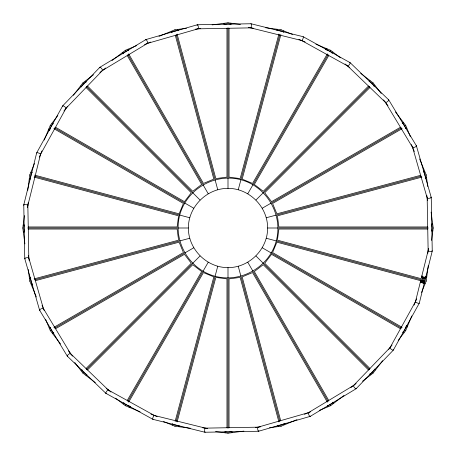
<?xml version="1.0" encoding="UTF-8"?>
<svg xmlns="http://www.w3.org/2000/svg" width="456" height="456" viewBox="0 0 456 456"><rect width="100%" height="100%" fill="white"/><g stroke="black" fill="none" stroke-linecap="round" stroke-linejoin="round"><path stroke-width="0.68" d="M415.462 301.707L420.398 281.831C421.247 279.135 424.205 280.292 422.467 282.868L420.483 282.002L420.928 281.529C422.039 277.465 426.879 284.168 422.467 282.868M422.108 275.909L421.874 277.288L423.185 278.559L423.772 278.434L424.24 277.276L425.79 277.083L432.248 251.062L431.256 197.454L416.431 145.931M422.564 280.782C423.157 279.34 424.838 281.836 424.388 282.697L419.332 303.052A2.058 0.576 21.4 0 1 416.961 302.824A2.058 0.576 21.4 0 1 415.695 301.484M424.154 282.937C424.661 281.899 423.048 279.363 422.119 280.702M24.892 243.897L22.8 228L24.442 215.54M27.77 190.266L29.794 174.893L34.508 163.505M23.968 226.974L24.248 224.859M30.375 178.302L30.655 176.187M27.542 207.679L28.198 202.743M188.379 228C188.242 206.796 206.796 188.242 228 188.379C249.204 188.242 267.757 206.796 267.621 228C267.757 249.204 249.204 267.757 228 267.621C206.796 267.757 188.242 249.204 188.379 228L27.782 228M230.65 24.527L230.833 23.17M178.837 426.73L179.02 425.374M276.98 30.626L277.162 29.269M225.167 432.829L225.35 431.473M427.802 253.257L428.458 248.32M425.716 276.991L425.345 279.813L277.402 240.175L278.873 229.026L427.757 229.026M431.752 231.141L432.031 229.026M421.492 292.495L426.206 281.107L428.23 265.734M431.558 240.46L433.2 228L431.108 212.103M423.852 282.994C425.106 280.406 420.466 279.209 420.882 281.694C422.176 282.874 425.961 282.828 423.647 280.639C421.065 279.465 421.099 281.734 423.761 281.426C424.582 279.893 420.523 280.144 420.7 282.19M412.612 147.408L427.169 197.978L428.138 250.589L421.8 276.125L422.33 276.667C421.686 278.257 423.943 279.346 423.721 277.174L424.24 277.276M423.356 278.302L423.345 278.548M423.453 282.999L423.476 281.432L422.866 280.349C419.896 279.927 424.713 281.814 423.367 280.525C421.162 279.682 424.45 281.164 422.98 282.959M422.33 276.667L422.735 276.86C421.766 278.89 424.844 279.14 425.516 277.687C426.189 275.851 424.878 279.289 423.687 278.644C421.754 278.12 421.418 275.059 422.501 278.194C423.276 279.306 426.531 278.092 425.089 277.037M422.735 276.86L423.208 277.031L423.088 278.474L423.772 278.633L422.051 277.618L421.891 275.994M23.769 204.886L36.685 152.851L62.632 105.929L99.835 67.323M27.845 205.462L40.521 154.39L65.983 108.34L102.503 70.446M175.127 421.372L213.841 276.872L203.45 272.568L128.655 402.124M278.895 34.097L240.175 178.598L229.026 177.127L229.026 28.243M163.505 421.492L174.893 426.206L175.258 424.832M176.181 421.395L217.746 266.275M238.254 189.725L279.819 34.605M280.742 31.168L281.107 29.794L292.495 34.508M177.105 421.903L215.825 277.402L226.974 278.873L226.974 427.757M280.873 34.627L242.159 179.128L252.55 183.432L327.345 53.876M421.948 282.731L422.735 280.537M421.458 282.566L422.609 280.491L423.481 280.543L423.806 281.204C425.14 284.099 416.607 278.861 423.92 280.959L424.091 281.369M424.73 277.333L424.365 278.194L423.578 278.639M421.036 282.384L422.125 280.668L423.367 280.525L422.872 280.571M420.586 281.346L421.486 281.056M424.337 282.834L424.359 282.019M425.152 277.345C424.844 279.129 422.997 278.696 422.085 277.732C422.102 277.983 426.012 278.935 423.06 278.519L422.541 277.909M425.488 277.299L424.656 278.451L422.706 277.892M420.483 282.002L421.378 280.725L422.359 280.349L423.003 280.594M420.626 281.586L421.099 280.719L422.575 280.223M425.704 277.214C425.123 278.502 422.091 277.584 421.828 276.513M44.215 140.066L50.291 125.4L57.826 115.579M31.19 174.203L32.005 172.231M49.704 129.504L50.793 126.876M39.364 157.143L41.946 150.907M283.222 32.148L283.746 30.883M129.082 407.231L129.607 405.971M130.165 407.681L130.69 406.416M325.31 49.584L325.835 48.319M326.393 50.029L326.918 48.769M172.254 425.117L172.778 423.852M414.054 305.092L416.636 298.857M405.207 329.124L406.296 326.496M423.994 283.769L424.81 281.797M398.173 340.421L405.709 330.6L411.785 315.934M415.513 301.564L390.045 347.614L353.531 385.508L308.455 412.657M419.286 303.194L393.34 350.117L356.136 388.723L310.205 416.385M127.235 400.482L201.677 271.542L192.751 264.697L87.478 369.976M115.579 398.173L125.4 405.709L126.112 404.478M127.891 401.394L208.187 262.314M247.813 193.686L328.109 54.606M329.887 51.522L330.6 50.291L340.421 57.826M328.765 55.518L254.323 184.458L263.249 191.303L368.522 86.024M425.089 277.67L425.38 277.219M422.9 278.268L424.268 278.325M73.37 95.321L82.901 82.901L93.526 74.75M51.819 125.098L53.118 123.405M81.271 86.714L83.003 84.457M63.937 110.99L67.591 106.225M332.031 53.113L332.863 52.03M86.064 375.522L86.896 374.439M369.103 81.561L369.936 80.478M123.137 403.97L123.969 402.887M388.409 349.775L392.063 345.01M372.997 371.543L374.729 369.286M402.882 332.595L404.181 330.902M362.474 381.25L373.099 373.099L382.63 360.679M423.487 278.342L423.094 278.263M86.024 368.522L191.303 263.249L184.458 254.323L55.518 328.765M95.321 382.63L82.901 373.099L83.91 372.09M86.423 369.577L199.984 256.015M256.015 199.984L369.577 86.423M372.09 83.91L373.099 82.901L381.25 93.526M369.976 87.478L264.697 192.751L271.542 201.677L400.482 127.235M111.982 60.591L125.4 50.291L136.789 45.577M84.457 83.003L86.15 81.704M122.841 53.551L125.098 51.819M99.847 72.487L105.701 67.995M373.749 86.002L374.838 85.169M52.719 333.758L53.802 332.926M402.198 123.074L403.281 122.242M81.162 370.831L82.251 369.998M350.881 387.56L352.705 386.164M352.864 386.038L356.153 383.513M330.902 404.181L333.159 402.448M369.85 374.296L371.543 372.997M319.211 410.423L330.6 405.709L344.018 395.409M99.955 67.231L145.88 39.575L197.408 24.744L251.011 23.752L303.046 36.668A2.058 0.576 -68.6 0 1 302.835 39.022A2.058 0.576 -68.6 0 1 301.484 40.316M102.383 70.537L147.459 43.388L198.029 28.831L250.64 27.862L301.712 40.538M53.876 327.345L183.432 252.55L179.128 242.159L35.317 280.691M45.577 319.211L50.291 330.6L51.522 329.887M54.606 328.109L193.686 247.813M262.314 208.187L401.394 127.891M404.478 126.112L405.709 125.4L410.423 136.789M402.124 128.655L272.568 203.45L276.872 213.841L420.683 175.309M158.973 36.383L174.893 29.794L186.515 28.261M126.876 50.793L128.187 50.245M171.57 32.279L174.203 31.19M144.484 44.608L150.622 42.066M405.538 128.564L406.803 128.039M31.316 284.789L32.581 284.265M423.419 171.735L424.684 171.211M49.197 327.961L50.462 327.437M422.096 276.957C421.458 277.846 424.906 278.753 425.243 277.829M304.431 414.327L310.627 411.762M281.797 424.81L285.085 423.453M327.813 405.754L329.124 405.207M269.485 427.739L281.107 426.206L297.027 419.617M308.598 412.612L258.028 427.169L205.417 428.138L154.345 415.462L108.289 390M310.063 416.425L258.541 431.256L204.932 432.248L152.897 419.332L105.98 393.385M34.097 278.895L178.598 240.175L177.127 229.026L28.243 229.026M28.261 269.485L29.794 281.107L31.168 280.742M34.605 279.819L189.725 238.254M266.275 217.746L421.395 176.181M424.832 175.258L426.206 174.893L427.739 186.515M421.903 177.105L277.402 215.825L278.873 226.974L427.757 226.974M423.715 278.434L423.225 278.274M212.103 24.892L228 22.8L240.46 24.442M176.187 30.655L178.302 30.375M224.152 24.339L226.974 23.968M195.55 29.144L200.686 28.466M425.226 177.897L426.582 177.72M23.319 231.95L24.675 231.773M431.325 224.227L432.681 224.05M29.418 278.28L30.774 278.103M255.314 427.534L260.45 426.856M229.026 432.031L231.847 431.661M277.698 425.625L279.813 425.345M215.54 431.558L228 433.2L243.897 431.108M28.243 226.974L177.127 226.974L178.598 215.825L34.097 177.105M22.8 228L24.225 228M267.621 228L428.218 228M431.775 228L433.2 228M265.734 27.77L281.107 29.794M229.026 23.968L231.141 24.248M277.698 30.375L279.813 30.655M248.32 27.542L253.257 28.198M431.473 230.65L432.829 230.833M29.269 178.837L30.626 179.02M425.374 276.98L426.73 277.162M23.17 225.167L24.527 225.35M202.743 427.802L207.679 428.458M176.187 425.345L178.302 425.625M224.859 431.752L226.974 432.031M174.893 426.206L190.266 428.23M422.507 280.258L423.271 280.451L423.806 281.204M34.627 175.127L179.128 213.841L183.432 203.45L53.876 128.655M29.794 174.893L31.168 175.258M34.605 176.181L189.725 217.746M266.275 238.254L426.206 281.107M421.372 280.873L276.872 242.159L272.568 252.55L402.124 327.345M423.208 277.031L423.721 277.174M315.934 44.215L330.6 50.291M281.797 31.19L283.769 32.005M326.496 49.704L329.124 50.793M298.857 39.364L305.092 41.946M423.852 283.222L425.117 283.746M48.769 129.082L50.029 129.607M48.319 130.165L49.584 130.69M406.416 325.31L407.681 325.835M405.971 326.393L407.231 326.918M30.883 172.254L32.148 172.778M150.907 414.054L157.143 416.636M126.876 405.207L129.504 406.296M172.231 423.994L174.203 424.81M125.4 405.709L140.066 411.785M303.189 36.714L350.111 62.654L388.717 99.864L416.379 145.789M301.57 40.493L347.62 65.96L385.514 102.475L412.657 147.55M55.518 127.235L184.458 201.677L191.303 192.751L86.024 87.478M50.291 125.4L51.522 126.112M54.606 127.891L193.686 208.187M262.314 247.813L401.394 328.109M404.478 329.887L405.709 330.6M400.482 328.765L271.542 254.323L264.697 263.249L369.976 368.522M360.679 73.37L373.099 82.901M330.902 51.819L332.595 53.118M369.286 81.271L371.543 83.003M345.01 63.937L349.775 67.591M402.887 332.031L403.97 332.863M80.478 86.064L81.561 86.896M374.439 369.103L375.522 369.936M52.03 123.137L53.113 123.969M106.225 388.409L110.99 392.063M84.457 372.997L86.714 374.729M123.405 402.882L125.098 404.181M108.414 390.085L70.52 353.571L43.371 308.495L28.813 257.925L27.845 205.308M105.855 393.3L67.249 356.096L39.587 310.165L24.755 258.643L23.769 205.035M87.478 86.024L192.751 191.303L201.677 184.458L127.235 55.518M82.901 82.901L83.91 83.91M86.423 86.423L199.984 199.984M256.015 256.015L369.577 369.577M372.09 372.09L373.099 373.099M368.522 369.976L263.249 264.697L254.323 271.542L328.765 400.482M395.409 111.982L405.709 125.4M372.997 84.457L374.296 86.15M402.448 122.841L404.181 125.098M383.513 99.847L386.038 103.136M386.164 103.295L388.005 105.701M369.998 373.749L370.831 374.838M122.242 52.719L123.074 53.802M332.926 402.198L333.758 403.281M85.169 81.162L86.002 82.251M68.44 350.881L69.836 352.705M69.962 352.864L72.487 356.153M51.819 330.902L53.551 333.159M81.704 369.85L83.003 371.543M50.291 330.6L60.591 344.018M74.75 362.474L82.901 373.099M128.655 53.876L203.45 183.432L213.841 179.128L175.309 35.317M125.4 50.291L126.112 51.522M127.891 54.606L208.187 193.686M247.813 262.314L328.109 401.394M329.887 404.478L330.6 405.709M327.345 402.124L252.55 272.568L242.159 276.872L280.691 420.683M419.617 158.973L426.206 174.893M405.207 126.876L405.754 128.187M423.453 170.915L424.81 174.203M411.392 144.484L414.327 151.569M327.437 405.538L327.961 406.803M171.211 31.316L171.735 32.581M284.265 423.419L284.789 424.684M128.039 49.197L128.564 50.462M42.066 305.377L44.238 310.627M31.19 281.797L32.547 285.085M50.245 327.813L50.793 329.124M29.794 281.107L36.383 297.027M177.105 34.097L215.825 178.598L226.974 177.127L226.974 28.243M174.893 29.794L175.258 31.168M176.181 34.605L217.746 189.725M238.254 266.275L279.819 421.395M280.742 424.832L281.107 426.206M278.895 421.903L240.175 277.402L229.026 278.873L229.026 427.757M425.345 176.187L425.625 178.302M431.661 224.152L432.031 226.974M426.856 195.55L427.534 200.686M278.103 425.226L278.28 426.582M224.05 23.319L224.227 24.675M231.773 431.325L231.95 432.681M177.72 29.418L177.897 30.774M28.466 255.314L29.144 260.45M23.968 229.026L24.339 231.847M30.375 277.698L30.655 279.813M228 22.8L228 24.225M228 27.782L228 188.379M228 267.621L228 428.218M228 431.775L228 433.2M62.723 106.351A2.058 0.576 36.4 0 1 63.566 106.02A2.058 0.576 36.4 0 1 65.755 107.719A2.058 0.576 36.4 0 1 65.311 108.357M145.698 39.883A2.058 0.576 66.4 0 1 147.254 41.376A2.058 0.576 66.4 0 1 147.06 43.183M349.735 62.683A2.058 0.576 -53.6 0 1 349.285 64.712A2.058 0.576 -53.6 0 1 347.58 65.533M23.912 205.2A2.058 0.576 6.4 0 1 25.804 204.59A2.058 0.576 6.4 0 1 27.702 205.593M432.009 250.743A2.058 0.576 6.4 0 1 430.122 251.398A2.058 0.576 6.4 0 1 428.458 250.338M388.29 99.841A2.058 0.576 -38.6 0 1 387.532 101.574A2.058 0.576 -38.6 0 1 385.519 102.093M431.199 197.311A2.058 0.576 -8.6 0 1 428.874 198.337A2.058 0.576 -8.6 0 1 427.483 197.647M430.709 197.112A2.058 0.576 -8.6 0 1 431.017 197.197M416.197 145.709A2.058 0.576 -23.6 0 1 414.464 147.316A2.058 0.576 -23.6 0 1 412.897 146.986M250.851 23.854A2.058 0.576 -83.6 0 1 251.387 25.975A2.058 0.576 -83.6 0 1 250.372 27.628M197.095 25.411A2.058 0.576 81.4 0 1 197.847 25.165A2.058 0.576 81.4 0 1 198.36 27.873A2.058 0.576 81.4 0 1 197.704 28.603M99.87 67.807A2.058 0.576 51.4 0 1 101.46 68.337A2.058 0.576 51.4 0 1 102.172 70.509M36.691 153.011A2.058 0.576 21.4 0 1 38.863 153.102A2.058 0.576 21.4 0 1 40.384 154.493M25.165 258.86A2.058 0.576 -8.6 0 1 25.411 258.045A2.058 0.576 -8.6 0 1 28.158 257.663A2.058 0.576 -8.6 0 1 28.409 258.409M39.974 310.308A2.058 0.576 -23.6 0 1 41.217 308.815A2.058 0.576 -23.6 0 1 43.246 308.866M67.608 356.182A2.058 0.576 -38.6 0 1 68.617 354.306A2.058 0.576 -38.6 0 1 70.435 354.004M106.18 393.357A2.058 0.576 -53.6 0 1 106.829 391.14A2.058 0.576 -53.6 0 1 108.391 390.581M153.073 419.286A2.058 0.576 -68.6 0 1 153.039 417.297A2.058 0.576 -68.6 0 1 154.464 415.558M205.251 432.02A2.058 0.576 -83.6 0 1 204.601 430.099A2.058 0.576 -83.6 0 1 205.667 428.469M258.683 431.205A2.058 0.576 81.4 0 1 257.657 428.857A2.058 0.576 81.4 0 1 258.358 427.489M258.883 430.726A2.058 0.576 81.4 0 1 258.803 431.028M310.285 416.203A2.058 0.576 66.4 0 1 308.672 414.447A2.058 0.576 66.4 0 1 309.025 412.908M356.164 388.301A2.058 0.576 51.4 0 1 354.415 387.52A2.058 0.576 51.4 0 1 353.913 385.525M393.323 349.741A2.058 0.576 36.4 0 1 391.276 349.273A2.058 0.576 36.4 0 1 390.478 347.586M179.732 215.067C172.733 241.059 189.058 269.336 215.067 276.268C241.059 283.267 269.336 266.942 276.268 240.933C283.267 214.941 266.942 186.664 240.933 179.732C214.941 172.733 186.664 189.058 179.732 215.067"/></g></svg>
